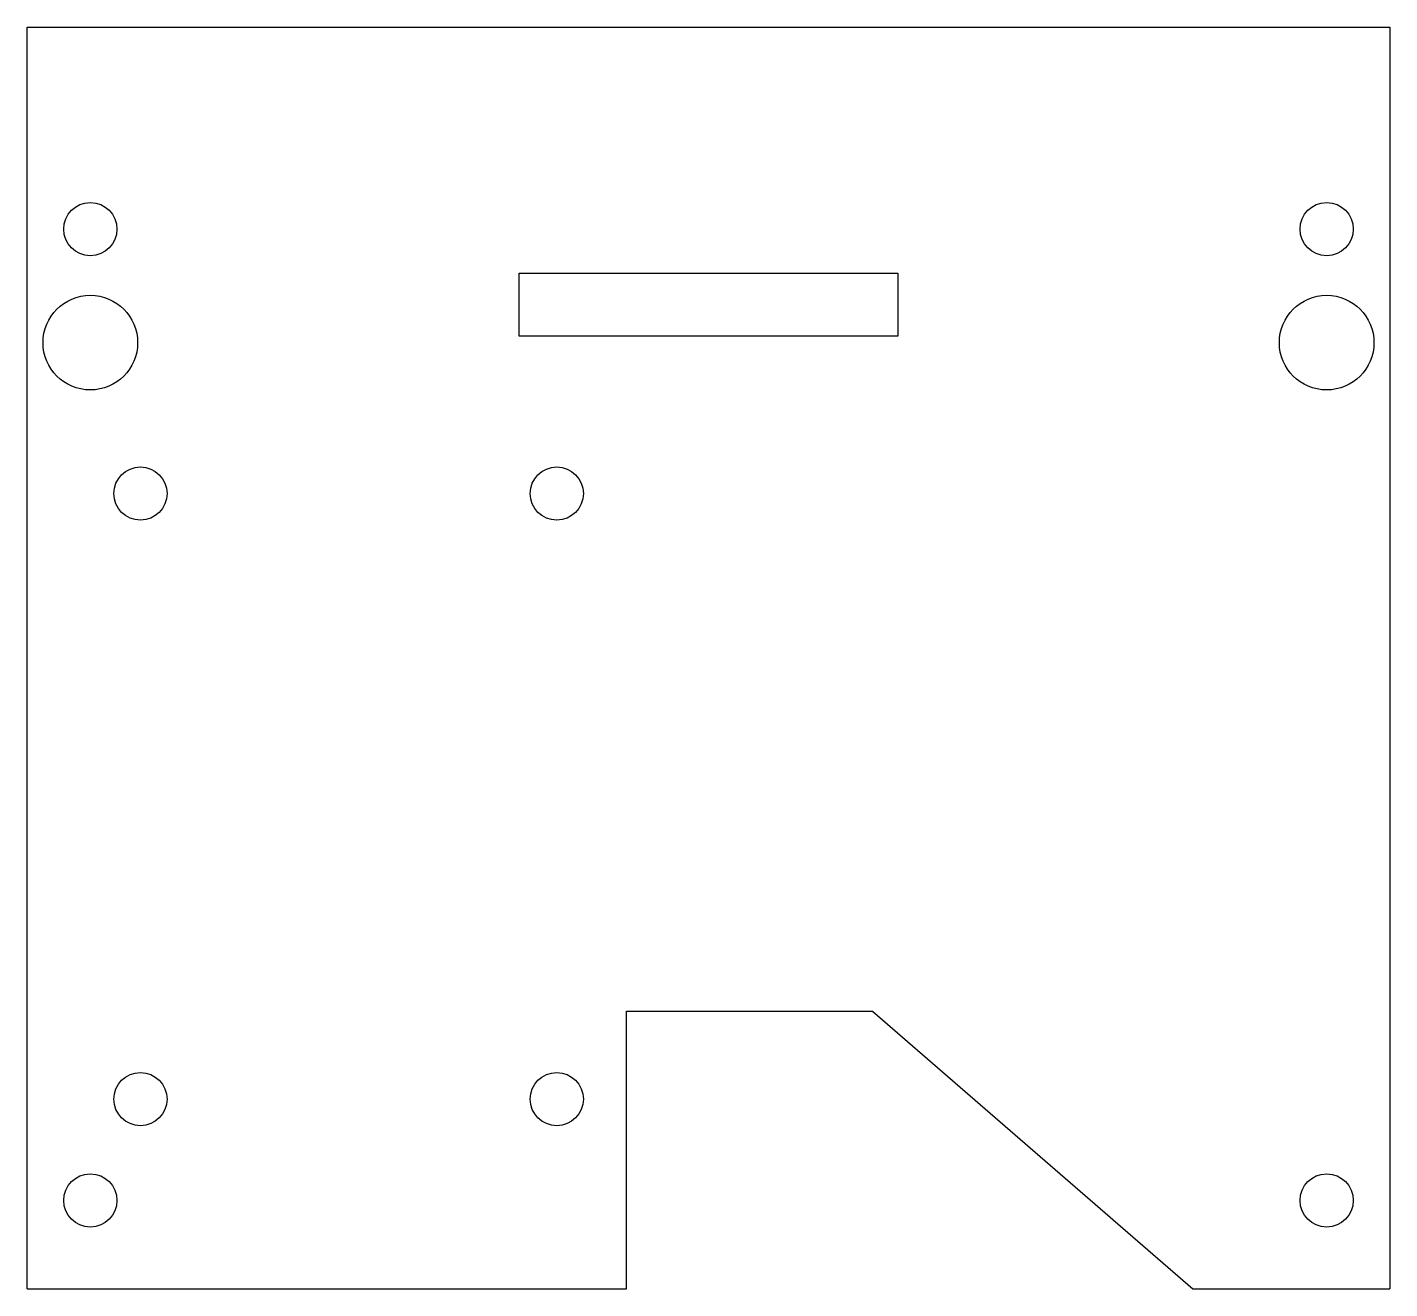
# Model space of a CAD drawing. Extents: x 0 to 108, y -100 to 0.
import ezdxf

# ---------------------------------------------------------------- set-up
doc = ezdxf.new("R2010")
doc.units = 0
doc.layers.add('Pocket001', color=7, linetype='CONTINUOUS')

msp = doc.modelspace()

# ---------------------------------------------------------------- linework, layer by layer
at = {"layer": 'Pocket001'}
for p, q in [((0, 0), (0, 0, -3.175)), ((0, 0), (108, 0)), ((0, 0, -3.175), (108, 0, -3.175)), ((0, -100), (0, 0)), ((0, 0), (0, 0, -3.175)), ((0, -100, -3.175), (0, 0, -3.175)), ((0, -100), (0, 0)), ((0, 0), (108, 0)), ((0, -100, -3.175), (0, 0, -3.175)), ((0, 0, -3.175), (108, 0, -3.175)), ((108, 0), (108, 0, -3.175)), ((108, 0), (108, -100)), ((108, 0, -3.175), (108, -100, -3.175)), ((108, 0), (108, 0, -3.175)), ((108, 0), (108, -100)), ((108, 0, -3.175), (108, -100, -3.175)), ((7.11, -16), (7.11, -16, -3.175)), ((7.11, -16), (7.11, -16, -3.175)), ((105.11, -16), (105.11, -16, -3.175)), ((105.11, -16), (105.11, -16, -3.175)), ((39, -19.5), (69, -19.5)), ((39, -24.5), (39, -19.5)), ((39, -19.5, -3.175), (69, -19.5, -3.175)), ((39, -24.5, -3.175), (39, -19.5, -3.175)), ((39, -19.5, -3.175), (39, -19.5)), ((39, -19.5, -3.175), (69, -19.5, -3.175)), ((39, -19.5), (69, -19.5)), ((39, -19.5, -3.175), (39, -19.5)), ((39, -24.5, -3.175), (39, -19.5, -3.175)), ((39, -24.5), (39, -19.5)), ((69, -19.5), (69, -24.5)), ((69, -19.5, -3.175), (69, -24.5, -3.175)), ((69, -19.5, -3.175), (69, -19.5)), ((69, -19.5, -3.175), (69, -19.5)), ((69, -19.5, -3.175), (69, -24.5, -3.175)), ((69, -19.5), (69, -24.5)), ((69, -24.5), (39, -24.5)), ((69, -24.5, -3.175), (39, -24.5, -3.175)), ((39, -24.5, -3.175), (39, -24.5)), ((69, -24.5, -3.175), (39, -24.5, -3.175)), ((69, -24.5), (39, -24.5)), ((39, -24.5, -3.175), (39, -24.5)), ((69, -24.5, -3.175), (69, -24.5)), ((69, -24.5, -3.175), (69, -24.5)), ((8.75, -25), (8.75, -25, -3.175)), ((8.75, -25), (8.75, -25, -3.175)), ((106.75, -25), (106.75, -25, -3.175)), ((106.75, -25), (106.75, -25, -3.175)), ((11.082, -36.965), (11.082, -36.965, -3.175)), ((11.082, -36.965), (11.082, -36.965, -3.175)), ((44.082, -36.965), (44.082, -36.965, -3.175)), ((44.082, -36.965), (44.082, -36.965, -3.175)), ((47.5, -100), (47.5, -78)), ((47.5, -78), (67, -78)), ((47.5, -100, -3.175), (47.5, -78, -3.175)), ((47.5, -78, -3.175), (67, -78, -3.175)), ((47.5, -78, -3.175), (47.5, -78)), ((47.5, -100, -3.175), (47.5, -78, -3.175)), ((47.5, -100), (47.5, -78)), ((47.5, -78, -3.175), (47.5, -78)), ((47.5, -78, -3.175), (67, -78, -3.175)), ((47.5, -78), (67, -78)), ((67, -78), (92.4044, -100)), ((67, -78, -3.175), (92.4044, -100, -3.175)), ((67, -78, -3.175), (67, -78)), ((67, -78, -3.175), (67, -78)), ((67, -78, -3.175), (92.4044, -100, -3.175)), ((67, -78), (92.4044, -100)), ((11.082, -84.965), (11.082, -84.965, -3.175)), ((11.082, -84.965), (11.082, -84.965, -3.175)), ((44.082, -84.965), (44.082, -84.965, -3.175)), ((44.082, -84.965), (44.082, -84.965, -3.175)), ((7.11, -93), (7.11, -93, -3.175)), ((7.11, -93), (7.11, -93, -3.175)), ((105.11, -93), (105.11, -93, -3.175)), ((105.11, -93), (105.11, -93, -3.175)), ((0, -100, -3.175), (0, -100)), ((0, -100), (47.5, -100)), ((0, -100, -3.175), (47.5, -100, -3.175)), ((0, -100, -3.175), (0, -100)), ((0, -100, -3.175), (47.5, -100, -3.175)), ((0, -100), (47.5, -100)), ((47.5, -100, -3.175), (47.5, -100)), ((47.5, -100, -3.175), (47.5, -100)), ((92.4044, -100), (108, -100)), ((92.4044, -100, -3.175), (108, -100, -3.175)), ((92.4044, -100, -3.175), (92.4044, -100)), ((92.4044, -100, -3.175), (108, -100, -3.175)), ((92.4044, -100), (108, -100)), ((92.4044, -100, -3.175), (92.4044, -100)), ((108, -100, -3.175), (108, -100)), ((108, -100, -3.175), (108, -100))]:
    msp.add_line(p, q, dxfattribs=at)
for centre, radius in [((5, -16), 2.11), ((5, -16), 2.11), ((5, -16), 2.11), ((5, -16), 2.11), ((103, -16), 2.11), ((103, -16), 2.11), ((103, -16), 2.11), ((103, -16), 2.11), ((5, -25), 3.75), ((5, -25), 3.75), ((5, -25), 3.75), ((5, -25), 3.75), ((103, -25), 3.75), ((103, -25), 3.75), ((103, -25), 3.75), ((103, -25), 3.75), ((8.972, -36.965), 2.11), ((8.972, -36.965), 2.11), ((8.972, -36.965), 2.11), ((8.972, -36.965), 2.11), ((41.972, -36.965), 2.11), ((41.972, -36.965), 2.11), ((41.972, -36.965), 2.11), ((41.972, -36.965), 2.11), ((8.972, -84.965), 2.11), ((8.972, -84.965), 2.11), ((8.972, -84.965), 2.11), ((8.972, -84.965), 2.11), ((41.972, -84.965), 2.11), ((41.972, -84.965), 2.11), ((41.972, -84.965), 2.11), ((41.972, -84.965), 2.11), ((5, -93), 2.11), ((5, -93), 2.11), ((5, -93), 2.11), ((5, -93), 2.11), ((103, -93), 2.11), ((103, -93), 2.11), ((103, -93), 2.11), ((103, -93), 2.11)]:
    msp.add_circle(centre, radius, dxfattribs=at)

doc.saveas('drawing.dxf')
